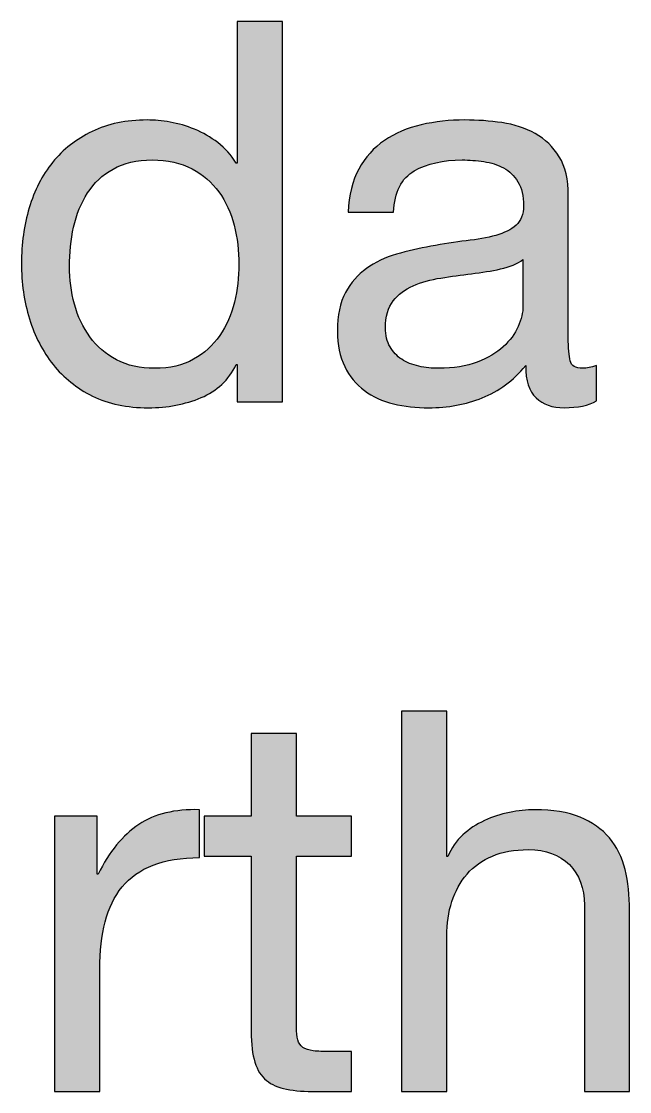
# Paper-space layout 'A3mask (portrait)' of a CAD drawing. Extents: x 0 to 277, y 0 to 394.
# Drawn here: x 195.71 to 198.014, y 29.013 to 33.067 of the extents above; entities that cross this region are included whole.
import ezdxf
from ezdxf.enums import TextEntityAlignment as Align

# ---------------------------------------------------------------- set-up
doc = ezdxf.new("R2010")
doc.units = 0
doc.layers.get('0').update_dxf_attribs({"linetype": 'CONTINUOUS'})
doc.layers.get('Defpoints').update_dxf_attribs({"linetype": 'CONTINUOUS'})
doc.layers.add('JPP_Mask', color=7, linetype='CONTINUOUS')
doc.styles.add('JPP', font='arial.ttf')

# ---------------------------------------------------------------- blocks, each defined once
blk = doc.blocks.new('A3mask (portrait)')
at = {"true_color": 0x004a91}
h = blk.add_hatch(color=154, dxfattribs=at)
edge = h.paths.add_edge_path()
edge.add_spline(control_points=[(196.6997, 32.4803), (196.6997, 32.702), (196.6997, 32.9061), (196.6997, 33.0047)], knot_values=[19.124987, 19.124987, 19.124987, 19.124987, 19.437481, 19.437481, 19.437481, 19.437481], degree=3, periodic=0)
edge.add_spline(control_points=[(196.6997, 33.0047), (196.6997, 33.017), (196.6997, 33.0276), (196.6997, 33.0365)], knot_values=[19.085926, 19.085926, 19.085926, 19.085926, 19.124987, 19.124987, 19.124987, 19.124987], degree=3, periodic=0)
edge.add_spline(control_points=[(196.6997, 33.0365), (196.6997, 33.0453), (196.6997, 33.0524), (196.6997, 33.0574)], knot_values=[19.046864, 19.046864, 19.046864, 19.046864, 19.085926, 19.085926, 19.085926, 19.085926], degree=3, periodic=0)
edge.add_spline(control_points=[(196.6997, 33.0666), (196.6997, 33.0666), (196.6997, 33.0666), (196.6997, 33.0666), (196.6997, 33.0666), (196.6997, 33.0666), (196.6997, 33.0666)], knot_values=[18.999258, 18.999258, 18.999258, 18.999258, 18.999583, 18.999583, 18.999583, 19.000326, 19.000326, 19.000326, 19.000326], degree=3, periodic=0)
edge.add_spline(control_points=[(196.6992, 33.0666), (196.6984, 33.0666), (196.6966, 33.0666), (196.694, 33.0666)], knot_values=[18.890617, 18.890617, 18.890617, 18.890617, 18.968741, 18.968741, 18.968741, 18.968741], degree=3, periodic=0)
edge.add_spline(control_points=[(196.694, 33.0666), (196.6913, 33.0666), (196.6879, 33.0666), (196.6838, 33.0666)], knot_values=[18.812494, 18.812494, 18.812494, 18.812494, 18.890617, 18.890617, 18.890617, 18.890617], degree=3, periodic=0)
edge.add_spline(control_points=[(196.6838, 33.0666), (196.6757, 33.0666), (196.6649, 33.0666), (196.6528, 33.0666)], knot_values=[18.656247, 18.656247, 18.656247, 18.656247, 18.812494, 18.812494, 18.812494, 18.812494], degree=3, periodic=0)
edge.add_spline(control_points=[(196.6528, 33.0666), (196.6407, 33.0666), (196.6273, 33.0666), (196.6139, 33.0666)], knot_values=[18.5, 18.5, 18.5, 18.5, 18.656247, 18.656247, 18.656247, 18.656247], degree=3, periodic=0)
edge.add_spline(control_points=[(196.6139, 33.0666), (196.6004, 33.0666), (196.587, 33.0666), (196.5749, 33.0666)], knot_values=[18.343753, 18.343753, 18.343753, 18.343753, 18.5, 18.5, 18.5, 18.5], degree=3, periodic=0)
edge.add_spline(control_points=[(196.5749, 33.0666), (196.5628, 33.0666), (196.552, 33.0666), (196.5439, 33.0666)], knot_values=[18.187506, 18.187506, 18.187506, 18.187506, 18.343753, 18.343753, 18.343753, 18.343753], degree=3, periodic=0)
edge.add_spline(control_points=[(196.5439, 33.0666), (196.5398, 33.0666), (196.5364, 33.0666), (196.5337, 33.0666)], knot_values=[18.109383, 18.109383, 18.109383, 18.109383, 18.187506, 18.187506, 18.187506, 18.187506], degree=3, periodic=0)
edge.add_spline(control_points=[(196.5337, 33.0666), (196.5311, 33.0666), (196.5293, 33.0666), (196.5285, 33.0666)], knot_values=[18.031259, 18.031259, 18.031259, 18.031259, 18.109383, 18.109383, 18.109383, 18.109383], degree=3, periodic=0)
edge.add_spline(control_points=[(196.528, 33.0666), (196.528, 33.0666), (196.528, 33.0666), (196.528, 33.0666), (196.528, 33.0666), (196.528, 33.0666), (196.528, 33.0666)], knot_values=[17.999522, 17.999522, 17.999522, 17.999522, 18.000874, 18.000874, 18.000874, 18.001353, 18.001353, 18.001353, 18.001353], degree=3, periodic=0)
edge.add_spline(control_points=[(196.528, 33.0632), (196.528, 33.0613), (196.528, 33.0587), (196.528, 33.0554)], knot_values=[17.914074, 17.914074, 17.914074, 17.914074, 17.953136, 17.953136, 17.953136, 17.953136], degree=3, periodic=0)
edge.add_spline(control_points=[(196.528, 33.0554), (196.528, 33.0521), (196.528, 33.0481), (196.528, 33.0435)], knot_values=[17.875012, 17.875012, 17.875012, 17.875012, 17.914074, 17.914074, 17.914074, 17.914074], degree=3, periodic=0)
edge.add_spline(control_points=[(196.528, 33.0435), (196.528, 33.0068), (196.528, 32.9308), (196.528, 32.8482)], knot_values=[17.562519, 17.562519, 17.562519, 17.562519, 17.875012, 17.875012, 17.875012, 17.875012], degree=3, periodic=0)
edge.add_spline(control_points=[(196.528, 32.8482), (196.528, 32.7656), (196.528, 32.6765), (196.528, 32.6136)], knot_values=[17.250025, 17.250025, 17.250025, 17.250025, 17.562519, 17.562519, 17.562519, 17.562519], degree=3, periodic=0)
edge.add_spline(control_points=[(196.528, 32.6136), (196.528, 32.5978), (196.528, 32.5837), (196.528, 32.5718)], knot_values=[17.171902, 17.171902, 17.171902, 17.171902, 17.250025, 17.250025, 17.250025, 17.250025], degree=3, periodic=0)
edge.add_spline(control_points=[(196.528, 32.5718), (196.528, 32.5598), (196.528, 32.55), (196.528, 32.5429)], knot_values=[17.093778, 17.093778, 17.093778, 17.093778, 17.171902, 17.171902, 17.171902, 17.171902], degree=3, periodic=0)
edge.add_spline(control_points=[(196.528, 32.5429), (196.528, 32.5394), (196.528, 32.5365), (196.528, 32.5343)], knot_values=[17.054716, 17.054716, 17.054716, 17.054716, 17.093778, 17.093778, 17.093778, 17.093778], degree=3, periodic=0)
edge.add_spline(control_points=[(196.528, 32.5343), (196.528, 32.5321), (196.528, 32.5307), (196.528, 32.53)], knot_values=[17.015655, 17.015655, 17.015655, 17.015655, 17.054716, 17.054716, 17.054716, 17.054716], degree=3, periodic=0)
edge.add_spline(control_points=[(196.528, 32.53), (196.528, 32.5299), (196.528, 32.5299), (196.528, 32.5298)], knot_values=[17.010772, 17.010772, 17.010772, 17.010772, 17.015655, 17.015655, 17.015655, 17.015655], degree=3, periodic=0)
edge.add_spline(control_points=[(196.528, 32.5298), (196.528, 32.5298), (196.528, 32.5297), (196.528, 32.5297)], knot_values=[17.005889, 17.005889, 17.005889, 17.005889, 17.010772, 17.010772, 17.010772, 17.010772], degree=3, periodic=0)
edge.add_spline(control_points=[(196.528, 32.5297), (196.528, 32.5297), (196.528, 32.5297), (196.528, 32.5297)], knot_values=[17.003448, 17.003448, 17.003448, 17.003448, 17.005889, 17.005889, 17.005889, 17.005889], degree=3, periodic=0)
edge.add_spline(control_points=[(196.528, 32.5297), (196.528, 32.5296), (196.528, 32.5296), (196.528, 32.5296)], knot_values=[17.001007, 17.001007, 17.001007, 17.001007, 17.003448, 17.003448, 17.003448, 17.003448], degree=3, periodic=0)
edge.add_spline(control_points=[(196.528, 32.5296), (196.528, 32.5296), (196.528, 32.5296), (196.528, 32.5296)], knot_values=[17.000701, 17.000701, 17.000701, 17.000701, 17.001007, 17.001007, 17.001007, 17.001007], degree=3, periodic=0)
edge.add_spline(control_points=[(196.528, 32.5296), (196.528, 32.5296), (196.528, 32.5296), (196.528, 32.5296), (196.528, 32.5296), (196.528, 32.5296), (196.528, 32.5296)], knot_values=[16.996124, 16.996124, 16.996124, 16.996124, 16.996825, 16.996825, 16.996825, 17.000701, 17.000701, 17.000701, 17.000701], degree=3, periodic=0)
edge.add_spline(control_points=[(196.525, 32.5296), (196.5245, 32.5296), (196.5241, 32.5296), (196.5241, 32.5296), (196.5053, 32.5606), (196.4821, 32.5865), (196.4545, 32.6073), (196.4269, 32.6282), (196.3977, 32.645), (196.3666, 32.6578)], knot_values=[14, 14, 14, 14, 14.312544, 14.312544, 14.312544, 15.312544, 15.312544, 15.312544, 16.312544, 16.312544, 16.312544, 16.312544], degree=3, periodic=0)
edge.add_spline(control_points=[(196.3666, 32.6578), (196.3357, 32.6705), (196.3047, 32.6797), (196.2738, 32.685)], knot_values=[13, 13, 13, 13, 14, 14, 14, 14], degree=3, periodic=0)
edge.add_spline(control_points=[(196.2738, 32.685), (196.2427, 32.6904), (196.2137, 32.6932), (196.1868, 32.6932)], knot_values=[12, 12, 12, 12, 13, 13, 13, 13], degree=3, periodic=0)
edge.add_spline(control_points=[(196.1868, 32.6932), (196.1075, 32.6932), (196.0379, 32.6787), (195.9781, 32.6498)], knot_values=[11, 11, 11, 11, 12, 12, 12, 12], degree=3, periodic=0)
edge.add_spline(control_points=[(195.9781, 32.6498), (195.918, 32.6208), (195.8684, 32.5817), (195.8287, 32.5327)], knot_values=[10, 10, 10, 10, 11, 11, 11, 11], degree=3, periodic=0)
edge.add_spline(control_points=[(195.8287, 32.5327), (195.7888, 32.4835), (195.7594, 32.426), (195.7399, 32.3601)], knot_values=[9, 9, 9, 9, 10, 10, 10, 10], degree=3, periodic=0)
edge.add_spline(control_points=[(195.7399, 32.3601), (195.7202, 32.2941), (195.7104, 32.224), (195.7104, 32.1501), (195.7104, 32.0761), (195.7206, 32.006), (195.7408, 31.9401)], knot_values=[7, 7, 7, 7, 8, 8, 8, 9, 9, 9, 9], degree=3, periodic=0)
edge.add_spline(control_points=[(195.7408, 31.9401), (195.761, 31.8742), (195.7909, 31.8163), (195.8306, 31.7665)], knot_values=[6, 6, 6, 6, 7, 7, 7, 7], degree=3, periodic=0)
edge.add_spline(control_points=[(195.8306, 31.7665), (195.8702, 31.7167), (195.9201, 31.677), (195.9799, 31.6473)], knot_values=[5, 5, 5, 5, 6, 6, 6, 6], degree=3, periodic=0)
edge.add_spline(control_points=[(195.9799, 31.6473), (196.0398, 31.6177), (196.1103, 31.603), (196.191, 31.603)], knot_values=[4, 4, 4, 4, 5, 5, 5, 5], degree=3, periodic=0)
edge.add_spline(control_points=[(196.191, 31.603), (196.2636, 31.603), (196.3302, 31.6158), (196.391, 31.6413)], knot_values=[3, 3, 3, 3, 4, 4, 4, 4], degree=3, periodic=0)
edge.add_spline(control_points=[(196.391, 31.6413), (196.4515, 31.6669), (196.4958, 31.7085), (196.5241, 31.7665)], knot_values=[2, 2, 2, 2, 3, 3, 3, 3], degree=3, periodic=0)
edge.add_spline(control_points=[(196.5241, 31.7665), (196.5241, 31.7665), (196.528, 31.7665), (196.528, 31.7665)], knot_values=[1.00001, 1.00001, 1.00001, 1.00001, 2, 2, 2, 2], degree=3, periodic=0)
edge.add_spline(control_points=[(196.528, 31.7665), (196.528, 31.7665), (196.528, 31.7312), (196.528, 31.6958)], knot_values=[0.5, 0.5, 0.5, 0.5, 1, 1, 1, 1], degree=3, periodic=0)
edge.add_spline(control_points=[(196.528, 31.6958), (196.528, 31.6605), (196.528, 31.6252), (196.528, 31.6252), (196.528, 31.6252), (196.5448, 31.6252), (196.5679, 31.6252)], knot_values=[20.687456, 20.687456, 20.687456, 20.687456, 21.187456, 21.187456, 21.187456, 21.5, 21.5, 21.5, 21.5], degree=3, periodic=0)
edge.add_spline(control_points=[(196.5679, 31.6252), (196.5909, 31.6252), (196.6202, 31.6252), (196.6454, 31.6252)], knot_values=[20.374962, 20.374962, 20.374962, 20.374962, 20.687456, 20.687456, 20.687456, 20.687456], degree=3, periodic=0)
edge.add_spline(control_points=[(196.6454, 31.6252), (196.6579, 31.6252), (196.6695, 31.6252), (196.6786, 31.6252)], knot_values=[20.218716, 20.218716, 20.218716, 20.218716, 20.374962, 20.374962, 20.374962, 20.374962], degree=3, periodic=0)
edge.add_spline(control_points=[(196.6786, 31.6252), (196.6878, 31.6252), (196.6946, 31.6252), (196.6977, 31.6252)], knot_values=[20.062469, 20.062469, 20.062469, 20.062469, 20.218716, 20.218716, 20.218716, 20.218716], degree=3, periodic=0)
edge.add_spline(control_points=[(196.6997, 31.6252), (196.6997, 31.6252), (196.6997, 31.6252), (196.6997, 31.6252), (196.6997, 31.6252), (196.6997, 31.6252), (196.6997, 31.6252)], knot_values=[19.999756, 19.999756, 19.999756, 19.999756, 20.000581, 20.000581, 20.000581, 20.000824, 20.000824, 20.000824, 20.000824], degree=3, periodic=0)
edge.add_spline(control_points=[(196.6997, 31.6262), (196.6997, 31.6279), (196.6997, 31.6318), (196.6997, 31.6376)], knot_values=[19.945284, 19.945284, 19.945284, 19.945284, 19.984345, 19.984345, 19.984345, 19.984345], degree=3, periodic=0)
edge.add_spline(control_points=[(196.6997, 31.6376), (196.6997, 31.6435), (196.6997, 31.6512), (196.6997, 31.6608)], knot_values=[19.906222, 19.906222, 19.906222, 19.906222, 19.945284, 19.945284, 19.945284, 19.945284], degree=3, periodic=0)
edge.add_spline(control_points=[(196.6997, 31.6608), (196.6997, 31.68), (196.6997, 31.7062), (196.6997, 31.7383)], knot_values=[19.828098, 19.828098, 19.828098, 19.828098, 19.906222, 19.906222, 19.906222, 19.906222], degree=3, periodic=0)
edge.add_spline(control_points=[(196.6997, 31.7383), (196.6997, 31.7704), (196.6997, 31.8082), (196.6997, 31.8504)], knot_values=[19.749975, 19.749975, 19.749975, 19.749975, 19.828098, 19.828098, 19.828098, 19.828098], degree=3, periodic=0)
edge.add_spline(control_points=[(196.6997, 31.8504), (196.6997, 32.0194), (196.6997, 32.2587), (196.6997, 32.4803)], knot_values=[19.437481, 19.437481, 19.437481, 19.437481, 19.749975, 19.749975, 19.749975, 19.749975], degree=3, periodic=0)
edge = h.paths.add_edge_path(flags=16)
edge.add_spline(control_points=[(196.4584, 32.4206), (196.4847, 32.3842), (196.5039, 32.3422), (196.516, 32.2944), (196.528, 32.2467), (196.5343, 32.1971), (196.5343, 32.146)], knot_values=[7, 7, 7, 7, 8, 8, 8, 9, 9, 9, 9], degree=3, periodic=0)
edge.add_spline(control_points=[(196.5343, 32.146), (196.5343, 32.0975), (196.5285, 32.0497), (196.5171, 32.0027)], knot_values=[6, 6, 6, 6, 7, 7, 7, 7], degree=3, periodic=0)
edge.add_spline(control_points=[(196.5171, 32.0027), (196.5055, 31.9556), (196.487, 31.9135), (196.4615, 31.8765), (196.4359, 31.8395), (196.403, 31.8096), (196.3627, 31.7867)], knot_values=[4, 4, 4, 4, 5, 5, 5, 6, 6, 6, 6], degree=3, periodic=0)
edge.add_spline(control_points=[(196.3627, 31.7867), (196.3223, 31.7638), (196.2731, 31.7524), (196.2151, 31.7524)], knot_values=[3, 3, 3, 3, 4, 4, 4, 4], degree=3, periodic=0)
edge.add_spline(control_points=[(196.2151, 31.7524), (196.1599, 31.7524), (196.1119, 31.7631), (196.0709, 31.7846), (196.0298, 31.8062), (195.9962, 31.8351), (195.97, 31.8715)], knot_values=[1, 1, 1, 1, 2, 2, 2, 3, 3, 3, 3], degree=3, periodic=0)
edge.add_spline(control_points=[(195.97, 31.8715), (195.9438, 31.9078), (195.924, 31.9492), (195.9113, 31.9956)], knot_values=[0, 0, 0, 0, 1, 1, 1, 1], degree=3, periodic=0)
edge.add_spline(control_points=[(195.9113, 31.9956), (195.8985, 32.0421), (195.8923, 32.0895), (195.8923, 32.138)], knot_values=[15, 15, 15, 15, 16, 16, 16, 16], degree=3, periodic=0)
edge.add_spline(control_points=[(195.8923, 32.138), (195.8923, 32.1891), (195.8976, 32.2389), (195.9083, 32.2874)], knot_values=[14, 14, 14, 14, 15, 15, 15, 15], degree=3, periodic=0)
edge.add_spline(control_points=[(195.9083, 32.2874), (195.9192, 32.3358), (195.9366, 32.3789), (195.9609, 32.4166)], knot_values=[13, 13, 13, 13, 14, 14, 14, 14], degree=3, periodic=0)
edge.add_spline(control_points=[(195.9609, 32.4166), (195.985, 32.4543), (196.0173, 32.4845), (196.0576, 32.5074)], knot_values=[12, 12, 12, 12, 13, 13, 13, 13], degree=3, periodic=0)
edge.add_spline(control_points=[(196.0576, 32.5074), (196.0982, 32.5302), (196.1472, 32.5417), (196.2052, 32.5417)], knot_values=[11, 11, 11, 11, 12, 12, 12, 12], degree=3, periodic=0)
edge.add_spline(control_points=[(196.2052, 32.5417), (196.2643, 32.5417), (196.3149, 32.5306), (196.3566, 32.5084)], knot_values=[10, 10, 10, 10, 11, 11, 11, 11], degree=3, periodic=0)
edge.add_spline(control_points=[(196.3566, 32.5084), (196.3981, 32.4863), (196.4322, 32.4569), (196.4584, 32.4206)], knot_values=[9, 9, 9, 9, 10, 10, 10, 10], degree=3, periodic=0)
h = blk.add_hatch(color=154, dxfattribs=at)
edge = h.paths.add_edge_path()
edge.add_spline(control_points=[(197.7817, 31.8694), (197.7817, 31.8694), (197.7817, 32.4065), (197.7817, 32.4065), (197.7817, 32.467), (197.7703, 32.5162), (197.7474, 32.5539)], knot_values=[30, 30, 30, 30, 31, 31, 31, 32, 32, 32, 32], degree=3, periodic=0)
edge.add_spline(control_points=[(197.7474, 32.5539), (197.7244, 32.5915), (197.6943, 32.6208), (197.6567, 32.6417)], knot_values=[29, 29, 29, 29, 30, 30, 30, 30], degree=3, periodic=0)
edge.add_spline(control_points=[(197.6567, 32.6417), (197.6189, 32.6625), (197.5769, 32.6763), (197.5305, 32.6831)], knot_values=[28, 28, 28, 28, 29, 29, 29, 29], degree=3, periodic=0)
edge.add_spline(control_points=[(197.5305, 32.6831), (197.4839, 32.6898), (197.4373, 32.6932), (197.3902, 32.6932)], knot_values=[27, 27, 27, 27, 28, 28, 28, 28], degree=3, periodic=0)
edge.add_spline(control_points=[(197.3902, 32.6932), (197.3322, 32.6932), (197.277, 32.6871), (197.2246, 32.675)], knot_values=[26, 26, 26, 26, 27, 27, 27, 27], degree=3, periodic=0)
edge.add_spline(control_points=[(197.2246, 32.675), (197.1721, 32.6629), (197.1255, 32.6429), (197.0852, 32.6155)], knot_values=[25, 25, 25, 25, 26, 26, 26, 26], degree=3, periodic=0)
edge.add_spline(control_points=[(197.0852, 32.6155), (197.0448, 32.5879), (197.0126, 32.5518), (196.9884, 32.5074)], knot_values=[24, 24, 24, 24, 25, 25, 25, 25], degree=3, periodic=0)
edge.add_spline(control_points=[(196.9884, 32.5074), (196.9641, 32.463), (196.9506, 32.4084), (196.9479, 32.3438)], knot_values=[23, 23, 23, 23, 24, 24, 24, 24], degree=3, periodic=0)
edge.add_spline(control_points=[(196.9479, 32.3438), (196.9479, 32.3438), (197.1195, 32.3438), (197.1195, 32.3438), (197.1237, 32.4206), (197.1499, 32.4727), (197.1984, 32.5003), (197.2468, 32.5279), (197.3074, 32.5417), (197.38, 32.5417)], knot_values=[20, 20, 20, 20, 21, 21, 21, 22, 22, 22, 23, 23, 23, 23], degree=3, periodic=0)
edge.add_spline(control_points=[(197.38, 32.5417), (197.4069, 32.5417), (197.4342, 32.5397), (197.4618, 32.5357)], knot_values=[19, 19, 19, 19, 20, 20, 20, 20], degree=3, periodic=0)
edge.add_spline(control_points=[(197.4618, 32.5357), (197.4892, 32.5316), (197.5143, 32.5236), (197.5365, 32.5114)], knot_values=[18, 18, 18, 18, 19, 19, 19, 19], degree=3, periodic=0)
edge.add_spline(control_points=[(197.5365, 32.5114), (197.5586, 32.4994), (197.5769, 32.4819), (197.591, 32.459)], knot_values=[17, 17, 17, 17, 18, 18, 18, 18], degree=3, periodic=0)
edge.add_spline(control_points=[(197.591, 32.459), (197.6052, 32.436), (197.6121, 32.4058), (197.6121, 32.3681)], knot_values=[16, 16, 16, 16, 17, 17, 17, 17], degree=3, periodic=0)
edge.add_spline(control_points=[(197.6121, 32.3681), (197.6121, 32.3358), (197.6026, 32.3113), (197.5838, 32.2944), (197.5651, 32.2776), (197.5395, 32.2648), (197.5071, 32.2561)], knot_values=[14, 14, 14, 14, 15, 15, 15, 16, 16, 16, 16], degree=3, periodic=0)
edge.add_spline(control_points=[(197.5071, 32.2561), (197.4748, 32.2472), (197.4375, 32.2405), (197.395, 32.2359)], knot_values=[13, 13, 13, 13, 14, 14, 14, 14], degree=3, periodic=0)
edge.add_spline(control_points=[(197.395, 32.2359), (197.3528, 32.2311), (197.3081, 32.224), (197.261, 32.2147)], knot_values=[12, 12, 12, 12, 13, 13, 13, 13], degree=3, periodic=0)
edge.add_spline(control_points=[(197.261, 32.2147), (197.2164, 32.2067), (197.1731, 32.1964), (197.1306, 32.1844), (197.0882, 32.1723), (197.0506, 32.1545), (197.0177, 32.1309)], knot_values=[10, 10, 10, 10, 11, 11, 11, 12, 12, 12, 12], degree=3, periodic=0)
edge.add_spline(control_points=[(197.0177, 32.1309), (196.9845, 32.1074), (196.9581, 32.0766), (196.9379, 32.0391)], knot_values=[9, 9, 9, 9, 10, 10, 10, 10], degree=3, periodic=0)
edge.add_spline(control_points=[(196.9379, 32.0391), (196.9177, 32.0014), (196.9075, 31.9529), (196.9075, 31.8936)], knot_values=[8, 8, 8, 8, 9, 9, 9, 9], degree=3, periodic=0)
edge.add_spline(control_points=[(196.9075, 31.8936), (196.9075, 31.8412), (196.9168, 31.7965), (196.9349, 31.7595)], knot_values=[7, 7, 7, 7, 8, 8, 8, 8], degree=3, periodic=0)
edge.add_spline(control_points=[(196.9349, 31.7595), (196.953, 31.7223), (196.9778, 31.6921), (197.0096, 31.6685)], knot_values=[6, 6, 6, 6, 7, 7, 7, 7], degree=3, periodic=0)
edge.add_spline(control_points=[(197.0096, 31.6685), (197.0411, 31.645), (197.0777, 31.6282), (197.1195, 31.6181), (197.1612, 31.608), (197.2058, 31.603), (197.2529, 31.603)], knot_values=[4, 4, 4, 4, 5, 5, 5, 6, 6, 6, 6], degree=3, periodic=0)
edge.add_spline(control_points=[(197.2529, 31.603), (197.3255, 31.603), (197.3932, 31.6154), (197.4556, 31.6404)], knot_values=[3, 3, 3, 3, 4, 4, 4, 4], degree=3, periodic=0)
edge.add_spline(control_points=[(197.4556, 31.6404), (197.5182, 31.6652), (197.5732, 31.7059), (197.6203, 31.7625)], knot_values=[2, 2, 2, 2, 3, 3, 3, 3], degree=3, periodic=0)
edge.add_spline(control_points=[(197.6203, 31.7625), (197.6203, 31.7059), (197.6333, 31.6652), (197.6597, 31.6404)], knot_values=[1, 1, 1, 1, 2, 2, 2, 2], degree=3, periodic=0)
edge.add_spline(control_points=[(197.6597, 31.6404), (197.6859, 31.6154), (197.7212, 31.603), (197.7657, 31.603)], knot_values=[0, 0, 0, 0, 1, 1, 1, 1], degree=3, periodic=0)
edge.add_spline(control_points=[(197.7657, 31.603), (197.8181, 31.603), (197.8592, 31.6117), (197.8886, 31.6292)], knot_values=[36, 36, 36, 36, 37, 37, 37, 37], degree=3, periodic=0)
edge.add_spline(control_points=[(197.8886, 31.6292), (197.8886, 31.6292), (197.8886, 31.7625), (197.8886, 31.7625), (197.8684, 31.7557), (197.8511, 31.7524), (197.8362, 31.7524)], knot_values=[34, 34, 34, 34, 35, 35, 35, 36, 36, 36, 36], degree=3, periodic=0)
edge.add_spline(control_points=[(197.8362, 31.7524), (197.8093, 31.7524), (197.7935, 31.7618), (197.7889, 31.7806)], knot_values=[33, 33, 33, 33, 34, 34, 34, 34], degree=3, periodic=0)
edge.add_spline(control_points=[(197.7889, 31.7806), (197.784, 31.7995), (197.7817, 31.829), (197.7817, 31.8694)], knot_values=[32, 32, 32, 32, 33, 33, 33, 33], degree=3, periodic=0)
edge = h.paths.add_edge_path(flags=16)
edge.add_spline(control_points=[(197.6101, 32.1642), (197.6101, 32.1642), (197.6101, 31.9885), (197.6101, 31.9885), (197.6101, 31.9644), (197.604, 31.9384), (197.592, 31.9108), (197.5799, 31.8832), (197.5609, 31.8577), (197.5354, 31.8341), (197.5099, 31.8106), (197.4769, 31.791), (197.4366, 31.7756)], knot_values=[10, 10, 10, 10, 11, 11, 11, 12, 12, 12, 13, 13, 13, 14, 14, 14, 14], degree=3, periodic=0)
edge.add_spline(control_points=[(197.4366, 31.7756), (197.3962, 31.76), (197.3477, 31.7524), (197.2911, 31.7524)], knot_values=[9, 9, 9, 9, 10, 10, 10, 10], degree=3, periodic=0)
edge.add_spline(control_points=[(197.2911, 31.7524), (197.2656, 31.7524), (197.2403, 31.7551), (197.2155, 31.7604)], knot_values=[8, 8, 8, 8, 9, 9, 9, 9], degree=3, periodic=0)
edge.add_spline(control_points=[(197.2155, 31.7604), (197.1905, 31.7658), (197.1691, 31.7745), (197.1508, 31.7867)], knot_values=[7, 7, 7, 7, 8, 8, 8, 8], degree=3, periodic=0)
edge.add_spline(control_points=[(197.1508, 31.7867), (197.1327, 31.7988), (197.1179, 31.8145), (197.1065, 31.8341)], knot_values=[6, 6, 6, 6, 7, 7, 7, 7], degree=3, periodic=0)
edge.add_spline(control_points=[(197.1065, 31.8341), (197.0949, 31.8536), (197.0893, 31.8775), (197.0893, 31.9058)], knot_values=[5, 5, 5, 5, 6, 6, 6, 6], degree=3, periodic=0)
edge.add_spline(control_points=[(197.0893, 31.9058), (197.0893, 31.9488), (197.0991, 31.9828), (197.1186, 32.0078)], knot_values=[4, 4, 4, 4, 5, 5, 5, 5], degree=3, periodic=0)
edge.add_spline(control_points=[(197.1186, 32.0078), (197.138, 32.0326), (197.1633, 32.0518), (197.1942, 32.0653)], knot_values=[3, 3, 3, 3, 4, 4, 4, 4], degree=3, periodic=0)
edge.add_spline(control_points=[(197.1942, 32.0653), (197.2253, 32.0787), (197.2603, 32.0885), (197.2993, 32.0945)], knot_values=[2, 2, 2, 2, 3, 3, 3, 3], degree=3, periodic=0)
edge.add_spline(control_points=[(197.2993, 32.0945), (197.3382, 32.1007), (197.377, 32.106), (197.4152, 32.1107)], knot_values=[1, 1, 1, 1, 2, 2, 2, 2], degree=3, periodic=0)
edge.add_spline(control_points=[(197.4152, 32.1107), (197.4537, 32.1154), (197.4904, 32.1214), (197.5254, 32.1288)], knot_values=[0, 0, 0, 0, 1, 1, 1, 1], degree=3, periodic=0)
edge.add_spline(control_points=[(197.5254, 32.1288), (197.5604, 32.1363), (197.5885, 32.1481), (197.6101, 32.1642)], knot_values=[14, 14, 14, 14, 15, 15, 15, 15], degree=3, periodic=0)
h = blk.add_hatch(color=154, dxfattribs=at)
edge = h.paths.add_edge_path()
edge.add_spline(control_points=[(197.3215, 30.454), (197.3215, 30.454), (197.3215, 29.9027), (197.3215, 29.9027), (197.3215, 29.9027), (197.3255, 29.9027), (197.3255, 29.9027), (197.3389, 29.9352), (197.3579, 29.9623), (197.3821, 29.9846), (197.4062, 30.0069), (197.4335, 30.025), (197.4639, 30.0391), (197.4941, 30.0533), (197.5256, 30.0637), (197.5588, 30.0704), (197.5917, 30.0772), (197.6237, 30.0804), (197.6546, 30.0804), (197.7232, 30.0804), (197.7805, 30.0711), (197.8262, 30.0523), (197.8719, 30.0333), (197.909, 30.0071), (197.9373, 29.9735), (197.9654, 29.9398), (197.9853, 29.8997), (197.9967, 29.8533), (198.0083, 29.8069), (198.0139, 29.7555), (198.0139, 29.6989), (198.0139, 29.6989), (198.0139, 29.0125), (198.0139, 29.0125), (198.0139, 29.0125), (197.8425, 29.0125), (197.8425, 29.0125), (197.8425, 29.0125), (197.8425, 29.719), (197.8425, 29.719), (197.8425, 29.7837), (197.8234, 29.8348), (197.7859, 29.8726), (197.7481, 29.9102), (197.6963, 29.9292), (197.6305, 29.9292), (197.5778, 29.9292), (197.5324, 29.9211), (197.4941, 29.9048), (197.4558, 29.8888), (197.4238, 29.8659), (197.3983, 29.8362), (197.3725, 29.8067), (197.3535, 29.7719), (197.3408, 29.7323), (197.3278, 29.6926), (197.3215, 29.6492), (197.3215, 29.6021), (197.3215, 29.6021), (197.3215, 29.0125), (197.3215, 29.0125), (197.3215, 29.0125), (197.1499, 29.0125), (197.1499, 29.0125), (197.1499, 29.0125), (197.1499, 30.454), (197.1499, 30.454), (197.1499, 30.454), (197.3215, 30.454), (197.3215, 30.454)], knot_values=[0, 0, 0, 0, 1, 1, 1, 2, 2, 2, 3, 3, 3, 4, 4, 4, 5, 5, 5, 6, 6, 6, 7, 7, 7, 8, 8, 8, 9, 9, 9, 10, 10, 10, 11, 11, 11, 12, 12, 12, 13, 13, 13, 14, 14, 14, 15, 15, 15, 16, 16, 16, 17, 17, 17, 18, 18, 18, 19, 19, 19, 20, 20, 20, 21, 21, 21, 22, 22, 22, 23, 23, 23, 23], degree=3, periodic=0)
h = blk.add_hatch(color=154, dxfattribs=at)
edge = h.paths.add_edge_path()
edge.add_spline(control_points=[(196.9604, 30.0563), (196.9604, 30.0563), (196.9604, 29.9048), (196.9604, 29.9048), (196.9604, 29.9048), (196.7523, 29.9048), (196.7523, 29.9048), (196.7523, 29.9048), (196.7523, 29.2568), (196.7523, 29.2568), (196.7523, 29.2366), (196.7539, 29.2206), (196.7574, 29.2083), (196.7607, 29.1962), (196.7672, 29.1867), (196.7767, 29.18), (196.786, 29.1733), (196.7992, 29.1691), (196.8159, 29.167), (196.8328, 29.1649), (196.8546, 29.164), (196.8815, 29.164), (196.8815, 29.164), (196.9604, 29.164), (196.9604, 29.164), (196.9604, 29.164), (196.9604, 29.0125), (196.9604, 29.0125), (196.9604, 29.0125), (196.8291, 29.0125), (196.8291, 29.0125), (196.7846, 29.0125), (196.7465, 29.0155), (196.715, 29.0216), (196.6834, 29.0276), (196.6577, 29.0387), (196.6382, 29.055), (196.6187, 29.071), (196.6043, 29.0939), (196.5948, 29.1236), (196.5856, 29.1531), (196.5807, 29.1923), (196.5807, 29.2408), (196.5807, 29.2408), (196.5807, 29.9048), (196.5807, 29.9048), (196.5807, 29.9048), (196.403, 29.9048), (196.403, 29.9048), (196.403, 29.9048), (196.403, 30.0563), (196.403, 30.0563), (196.403, 30.0563), (196.5807, 30.0563), (196.5807, 30.0563), (196.5807, 30.0563), (196.5807, 30.3692), (196.5807, 30.3692), (196.5807, 30.3692), (196.7523, 30.3692), (196.7523, 30.3692), (196.7523, 30.3692), (196.7523, 30.0563), (196.7523, 30.0563), (196.7523, 30.0563), (196.9604, 30.0563), (196.9604, 30.0563)], knot_values=[0, 0, 0, 0, 1, 1, 1, 2, 2, 2, 3, 3, 3, 4, 4, 4, 5, 5, 5, 6, 6, 6, 7, 7, 7, 8, 8, 8, 9, 9, 9, 10, 10, 10, 11, 11, 11, 12, 12, 12, 13, 13, 13, 14, 14, 14, 15, 15, 15, 16, 16, 16, 17, 17, 17, 18, 18, 18, 19, 19, 19, 20, 20, 20, 21, 21, 21, 22, 22, 22, 22], degree=3, periodic=0)
h = blk.add_hatch(color=154, dxfattribs=at)
edge = h.paths.add_edge_path()
edge.add_spline(control_points=[(195.9971, 30.0563), (195.9971, 30.0563), (195.9971, 29.8362), (195.9971, 29.8362), (195.9971, 29.8362), (196.0013, 29.8362), (196.0013, 29.8362), (196.0428, 29.9211), (196.0941, 29.9837), (196.1546, 30.024), (196.2151, 30.0644), (196.2919, 30.0832), (196.3847, 30.0804), (196.3847, 30.0804), (196.3847, 29.8988), (196.3847, 29.8988), (196.316, 29.8988), (196.2576, 29.8893), (196.2091, 29.8705), (196.1606, 29.8517), (196.1217, 29.8241), (196.092, 29.7877), (196.0625, 29.7515), (196.0409, 29.7074), (196.0275, 29.6555), (196.014, 29.6038), (196.0073, 29.5441), (196.0073, 29.4769), (196.0073, 29.4769), (196.0073, 29.0125), (196.0073, 29.0125), (196.0073, 29.0125), (195.8357, 29.0125), (195.8357, 29.0125), (195.8357, 29.0125), (195.8357, 30.0563), (195.8357, 30.0563), (195.8357, 30.0563), (195.9971, 30.0563), (195.9971, 30.0563)], knot_values=[0, 0, 0, 0, 1, 1, 1, 2, 2, 2, 3, 3, 3, 4, 4, 4, 5, 5, 5, 6, 6, 6, 7, 7, 7, 8, 8, 8, 9, 9, 9, 10, 10, 10, 11, 11, 11, 12, 12, 12, 13, 13, 13, 13], degree=3, periodic=0)
at = {"layer": 'Defpoints', "color": 154, "true_color": 0x004a91}
for points, knots in [([(196.528, 31.6252), (196.528, 31.6252), (196.528, 31.7665), (196.528, 31.7665), (196.528, 31.7665), (196.5241, 31.7665), (196.5241, 31.7665), (196.4958, 31.7085), (196.4515, 31.6669), (196.391, 31.6413), (196.3302, 31.6158), (196.2636, 31.603), (196.191, 31.603), (196.1103, 31.603), (196.0398, 31.6177), (195.9799, 31.6473), (195.9201, 31.677), (195.8702, 31.7167), (195.8306, 31.7665), (195.7909, 31.8163), (195.761, 31.8742), (195.7408, 31.9401), (195.7206, 32.006), (195.7104, 32.0761), (195.7104, 32.1501), (195.7104, 32.224), (195.7202, 32.2941), (195.7399, 32.3601), (195.7594, 32.426), (195.7888, 32.4835), (195.8287, 32.5327), (195.8684, 32.5817), (195.918, 32.6208), (195.9781, 32.6498), (196.0379, 32.6787), (196.1075, 32.6932), (196.1868, 32.6932), (196.2137, 32.6932), (196.2427, 32.6904), (196.2738, 32.685), (196.3047, 32.6797), (196.3357, 32.6705), (196.3666, 32.6578), (196.3977, 32.645), (196.4269, 32.6282), (196.4545, 32.6073), (196.4821, 32.5865), (196.5053, 32.5606), (196.5241, 32.5296), (196.5241, 32.5296), (196.528, 32.5296), (196.528, 32.5296), (196.528, 32.5296), (196.528, 33.0666), (196.528, 33.0666), (196.528, 33.0666), (196.6997, 33.0666), (196.6997, 33.0666), (196.6997, 33.0666), (196.6997, 31.6252), (196.6997, 31.6252), (196.6997, 31.6252), (196.528, 31.6252), (196.528, 31.6252)], [0, 0, 0, 0, 1, 1, 1, 2, 2, 2, 3, 3, 3, 4, 4, 4, 5, 5, 5, 6, 6, 6, 7, 7, 7, 8, 8, 8, 9, 9, 9, 10, 10, 10, 11, 11, 11, 12, 12, 12, 13, 13, 13, 14, 14, 14, 15, 15, 15, 16, 16, 16, 17, 17, 17, 18, 18, 18, 19, 19, 19, 20, 20, 20, 21, 21, 21, 21]), ([(197.7657, 31.603), (197.7212, 31.603), (197.6859, 31.6154), (197.6597, 31.6404), (197.6333, 31.6652), (197.6203, 31.7059), (197.6203, 31.7625), (197.5732, 31.7059), (197.5182, 31.6652), (197.4556, 31.6404), (197.3932, 31.6154), (197.3255, 31.603), (197.2529, 31.603), (197.2058, 31.603), (197.1612, 31.608), (197.1195, 31.6181), (197.0777, 31.6282), (197.0411, 31.645), (197.0096, 31.6685), (196.9778, 31.6921), (196.953, 31.7223), (196.9349, 31.7595), (196.9168, 31.7965), (196.9075, 31.8412), (196.9075, 31.8936), (196.9075, 31.9529), (196.9177, 32.0014), (196.9379, 32.0391), (196.9581, 32.0766), (196.9845, 32.1074), (197.0177, 32.1309), (197.0506, 32.1545), (197.0882, 32.1723), (197.1306, 32.1844), (197.1731, 32.1964), (197.2164, 32.2067), (197.261, 32.2147), (197.3081, 32.224), (197.3528, 32.2311), (197.395, 32.2359), (197.4375, 32.2405), (197.4748, 32.2472), (197.5071, 32.2561), (197.5395, 32.2648), (197.5651, 32.2776), (197.5838, 32.2944), (197.6026, 32.3113), (197.6121, 32.3358), (197.6121, 32.3681), (197.6121, 32.4058), (197.6052, 32.436), (197.591, 32.459), (197.5769, 32.4819), (197.5586, 32.4994), (197.5365, 32.5114), (197.5143, 32.5236), (197.4892, 32.5316), (197.4618, 32.5357), (197.4342, 32.5397), (197.4069, 32.5417), (197.38, 32.5417), (197.3074, 32.5417), (197.2468, 32.5279), (197.1984, 32.5003), (197.1499, 32.4727), (197.1237, 32.4206), (197.1195, 32.3438), (197.1195, 32.3438), (196.9479, 32.3438), (196.9479, 32.3438), (196.9506, 32.4084), (196.9641, 32.463), (196.9884, 32.5074), (197.0126, 32.5518), (197.0448, 32.5879), (197.0852, 32.6155), (197.1255, 32.6429), (197.1721, 32.6629), (197.2246, 32.675), (197.277, 32.6871), (197.3322, 32.6932), (197.3902, 32.6932), (197.4373, 32.6932), (197.4839, 32.6898), (197.5305, 32.6831), (197.5769, 32.6763), (197.6189, 32.6625), (197.6567, 32.6417), (197.6943, 32.6208), (197.7244, 32.5915), (197.7474, 32.5539), (197.7703, 32.5162), (197.7817, 32.467), (197.7817, 32.4065), (197.7817, 32.4065), (197.7817, 31.8694), (197.7817, 31.8694), (197.7817, 31.829), (197.784, 31.7995), (197.7889, 31.7806), (197.7935, 31.7618), (197.8093, 31.7524), (197.8362, 31.7524), (197.8511, 31.7524), (197.8684, 31.7557), (197.8886, 31.7625), (197.8886, 31.7625), (197.8886, 31.6292), (197.8886, 31.6292), (197.8592, 31.6117), (197.8181, 31.603), (197.7657, 31.603)], [0, 0, 0, 0, 1, 1, 1, 2, 2, 2, 3, 3, 3, 4, 4, 4, 5, 5, 5, 6, 6, 6, 7, 7, 7, 8, 8, 8, 9, 9, 9, 10, 10, 10, 11, 11, 11, 12, 12, 12, 13, 13, 13, 14, 14, 14, 15, 15, 15, 16, 16, 16, 17, 17, 17, 18, 18, 18, 19, 19, 19, 20, 20, 20, 21, 21, 21, 22, 22, 22, 23, 23, 23, 24, 24, 24, 25, 25, 25, 26, 26, 26, 27, 27, 27, 28, 28, 28, 29, 29, 29, 30, 30, 30, 31, 31, 31, 32, 32, 32, 33, 33, 33, 34, 34, 34, 35, 35, 35, 36, 36, 36, 37, 37, 37, 37]), ([(195.9113, 31.9956), (195.924, 31.9492), (195.9438, 31.9078), (195.97, 31.8715), (195.9962, 31.8351), (196.0298, 31.8062), (196.0709, 31.7846), (196.1119, 31.7631), (196.1599, 31.7524), (196.2151, 31.7524), (196.2731, 31.7524), (196.3223, 31.7638), (196.3627, 31.7867), (196.403, 31.8096), (196.4359, 31.8395), (196.4615, 31.8765), (196.487, 31.9135), (196.5055, 31.9556), (196.5171, 32.0027), (196.5285, 32.0497), (196.5343, 32.0975), (196.5343, 32.146), (196.5343, 32.1971), (196.528, 32.2467), (196.516, 32.2944), (196.5039, 32.3422), (196.4847, 32.3842), (196.4584, 32.4206), (196.4322, 32.4569), (196.3981, 32.4863), (196.3566, 32.5084), (196.3149, 32.5306), (196.2643, 32.5417), (196.2052, 32.5417), (196.1472, 32.5417), (196.0982, 32.5302), (196.0576, 32.5074), (196.0173, 32.4845), (195.985, 32.4543), (195.9609, 32.4166), (195.9366, 32.3789), (195.9192, 32.3358), (195.9083, 32.2874), (195.8976, 32.2389), (195.8923, 32.1891), (195.8923, 32.138), (195.8923, 32.0895), (195.8985, 32.0421), (195.9113, 31.9956)], [0, 0, 0, 0, 1, 1, 1, 2, 2, 2, 3, 3, 3, 4, 4, 4, 5, 5, 5, 6, 6, 6, 7, 7, 7, 8, 8, 8, 9, 9, 9, 10, 10, 10, 11, 11, 11, 12, 12, 12, 13, 13, 13, 14, 14, 14, 15, 15, 15, 16, 16, 16, 16]), ([(197.5254, 32.1288), (197.4904, 32.1214), (197.4537, 32.1154), (197.4152, 32.1107), (197.377, 32.106), (197.3382, 32.1007), (197.2993, 32.0945), (197.2603, 32.0885), (197.2253, 32.0787), (197.1942, 32.0653), (197.1633, 32.0518), (197.138, 32.0326), (197.1186, 32.0078), (197.0991, 31.9828), (197.0893, 31.9488), (197.0893, 31.9058), (197.0893, 31.8775), (197.0949, 31.8536), (197.1065, 31.8341), (197.1179, 31.8145), (197.1327, 31.7988), (197.1508, 31.7867), (197.1691, 31.7745), (197.1905, 31.7658), (197.2155, 31.7604), (197.2403, 31.7551), (197.2656, 31.7524), (197.2911, 31.7524), (197.3477, 31.7524), (197.3962, 31.76), (197.4366, 31.7756), (197.4769, 31.791), (197.5099, 31.8106), (197.5354, 31.8341), (197.5609, 31.8577), (197.5799, 31.8832), (197.592, 31.9108), (197.604, 31.9384), (197.6101, 31.9644), (197.6101, 31.9885), (197.6101, 31.9885), (197.6101, 32.1642), (197.6101, 32.1642), (197.5885, 32.1481), (197.5604, 32.1363), (197.5254, 32.1288)], [0, 0, 0, 0, 1, 1, 1, 2, 2, 2, 3, 3, 3, 4, 4, 4, 5, 5, 5, 6, 6, 6, 7, 7, 7, 8, 8, 8, 9, 9, 9, 10, 10, 10, 11, 11, 11, 12, 12, 12, 13, 13, 13, 14, 14, 14, 15, 15, 15, 15]), ([(197.3215, 30.454), (197.3215, 30.454), (197.3215, 29.9027), (197.3215, 29.9027), (197.3215, 29.9027), (197.3255, 29.9027), (197.3255, 29.9027), (197.3389, 29.9352), (197.3579, 29.9623), (197.3821, 29.9846), (197.4062, 30.0069), (197.4335, 30.025), (197.4639, 30.0391), (197.4941, 30.0533), (197.5256, 30.0637), (197.5588, 30.0704), (197.5917, 30.0772), (197.6237, 30.0804), (197.6546, 30.0804), (197.7232, 30.0804), (197.7805, 30.0711), (197.8262, 30.0523), (197.8719, 30.0333), (197.909, 30.0071), (197.9373, 29.9735), (197.9654, 29.9398), (197.9853, 29.8997), (197.9967, 29.8533), (198.0083, 29.8069), (198.0139, 29.7555), (198.0139, 29.6989), (198.0139, 29.6989), (198.0139, 29.0125), (198.0139, 29.0125), (198.0139, 29.0125), (197.8425, 29.0125), (197.8425, 29.0125), (197.8425, 29.0125), (197.8425, 29.719), (197.8425, 29.719), (197.8425, 29.7837), (197.8234, 29.8348), (197.7859, 29.8726), (197.7481, 29.9102), (197.6963, 29.9292), (197.6305, 29.9292), (197.5778, 29.9292), (197.5324, 29.9211), (197.4941, 29.9048), (197.4558, 29.8888), (197.4238, 29.8659), (197.3983, 29.8362), (197.3725, 29.8067), (197.3535, 29.7719), (197.3408, 29.7323), (197.3278, 29.6926), (197.3215, 29.6492), (197.3215, 29.6021), (197.3215, 29.6021), (197.3215, 29.0125), (197.3215, 29.0125), (197.3215, 29.0125), (197.1499, 29.0125), (197.1499, 29.0125), (197.1499, 29.0125), (197.1499, 30.454), (197.1499, 30.454), (197.1499, 30.454), (197.3215, 30.454), (197.3215, 30.454)], [0, 0, 0, 0, 1, 1, 1, 2, 2, 2, 3, 3, 3, 4, 4, 4, 5, 5, 5, 6, 6, 6, 7, 7, 7, 8, 8, 8, 9, 9, 9, 10, 10, 10, 11, 11, 11, 12, 12, 12, 13, 13, 13, 14, 14, 14, 15, 15, 15, 16, 16, 16, 17, 17, 17, 18, 18, 18, 19, 19, 19, 20, 20, 20, 21, 21, 21, 22, 22, 22, 23, 23, 23, 23]), ([(196.9604, 30.0563), (196.9604, 30.0563), (196.9604, 29.9048), (196.9604, 29.9048), (196.9604, 29.9048), (196.7523, 29.9048), (196.7523, 29.9048), (196.7523, 29.9048), (196.7523, 29.2568), (196.7523, 29.2568), (196.7523, 29.2366), (196.7539, 29.2206), (196.7574, 29.2083), (196.7607, 29.1962), (196.7672, 29.1867), (196.7767, 29.18), (196.786, 29.1733), (196.7992, 29.1691), (196.8159, 29.167), (196.8328, 29.1649), (196.8546, 29.164), (196.8815, 29.164), (196.8815, 29.164), (196.9604, 29.164), (196.9604, 29.164), (196.9604, 29.164), (196.9604, 29.0125), (196.9604, 29.0125), (196.9604, 29.0125), (196.8291, 29.0125), (196.8291, 29.0125), (196.7846, 29.0125), (196.7465, 29.0155), (196.715, 29.0216), (196.6834, 29.0276), (196.6577, 29.0387), (196.6382, 29.055), (196.6187, 29.071), (196.6043, 29.0939), (196.5948, 29.1236), (196.5856, 29.1531), (196.5807, 29.1923), (196.5807, 29.2408), (196.5807, 29.2408), (196.5807, 29.9048), (196.5807, 29.9048), (196.5807, 29.9048), (196.403, 29.9048), (196.403, 29.9048), (196.403, 29.9048), (196.403, 30.0563), (196.403, 30.0563), (196.403, 30.0563), (196.5807, 30.0563), (196.5807, 30.0563), (196.5807, 30.0563), (196.5807, 30.3692), (196.5807, 30.3692), (196.5807, 30.3692), (196.7523, 30.3692), (196.7523, 30.3692), (196.7523, 30.3692), (196.7523, 30.0563), (196.7523, 30.0563), (196.7523, 30.0563), (196.9604, 30.0563), (196.9604, 30.0563)], [0, 0, 0, 0, 1, 1, 1, 2, 2, 2, 3, 3, 3, 4, 4, 4, 5, 5, 5, 6, 6, 6, 7, 7, 7, 8, 8, 8, 9, 9, 9, 10, 10, 10, 11, 11, 11, 12, 12, 12, 13, 13, 13, 14, 14, 14, 15, 15, 15, 16, 16, 16, 17, 17, 17, 18, 18, 18, 19, 19, 19, 20, 20, 20, 21, 21, 21, 22, 22, 22, 22]), ([(195.9971, 30.0563), (195.9971, 30.0563), (195.9971, 29.8362), (195.9971, 29.8362), (195.9971, 29.8362), (196.0013, 29.8362), (196.0013, 29.8362), (196.0428, 29.9211), (196.0941, 29.9837), (196.1546, 30.024), (196.2151, 30.0644), (196.2919, 30.0832), (196.3847, 30.0804), (196.3847, 30.0804), (196.3847, 29.8988), (196.3847, 29.8988), (196.316, 29.8988), (196.2576, 29.8893), (196.2091, 29.8705), (196.1606, 29.8517), (196.1217, 29.8241), (196.092, 29.7877), (196.0625, 29.7515), (196.0409, 29.7074), (196.0275, 29.6555), (196.014, 29.6038), (196.0073, 29.5441), (196.0073, 29.4769), (196.0073, 29.4769), (196.0073, 29.0125), (196.0073, 29.0125), (196.0073, 29.0125), (195.8357, 29.0125), (195.8357, 29.0125), (195.8357, 29.0125), (195.8357, 30.0563), (195.8357, 30.0563), (195.8357, 30.0563), (195.9971, 30.0563), (195.9971, 30.0563)], [0, 0, 0, 0, 1, 1, 1, 2, 2, 2, 3, 3, 3, 4, 4, 4, 5, 5, 5, 6, 6, 6, 7, 7, 7, 8, 8, 8, 9, 9, 9, 10, 10, 10, 11, 11, 11, 12, 12, 12, 13, 13, 13, 13])]:
    blk.add_open_spline(points, degree=3, knots=knots, dxfattribs=at)
at = {"color": 7, "style": 'JPP'}
for tag, p in [('Client', (244.02, 56.35)), ('Project1', (244.02, 44.1)), ('Project2', (244.02, 40.425)), ('Project3', (244.02, 36.75)), ('Title1', (244.02, 28.175)), ('Title2', (244.02, 24.5)), ('Title3', (244.02, 20.825)), ('Status', (191.1, 3.675))]:
    blk.add_attdef(tag, text='', height=1.7, dxfattribs=at).set_placement(p, align=Align.MIDDLE_LEFT)
at = {"color": 2, "style": 'JPP'}
for tag, p in [('Scale', (204.575, 12.25)), ('Checked', (248.675, 12.25)), ('Drawn', (226.625, 12.25)), ('Date', (270.725, 12.25))]:
    blk.add_attdef(tag, text='', height=1, dxfattribs=at).set_placement(p, align=Align.MIDDLE_CENTER)
at = {"color": 6, "style": 'JPP'}
for tag, p in [('Ref', (235.2, 3.675)), ('DrgNo.', (255.78, 3.675))]:
    blk.add_attdef(tag, text='', height=2, dxfattribs=at).set_placement(p, align=Align.MIDDLE_LEFT)
blk.add_attdef('Rev', text='', height=2, dxfattribs=at).set_placement((272.5746, 3.675), align=Align.MIDDLE_CENTER)

psp = doc.layouts.new('A3mask (portrait)')

# ---------------------------------------------------------------- block references
at = {"layer": 'JPP_Mask'}
psp.add_blockref('A3mask (portrait)', (0, 0), dxfattribs=at)

doc.saveas('drawing.dxf')
